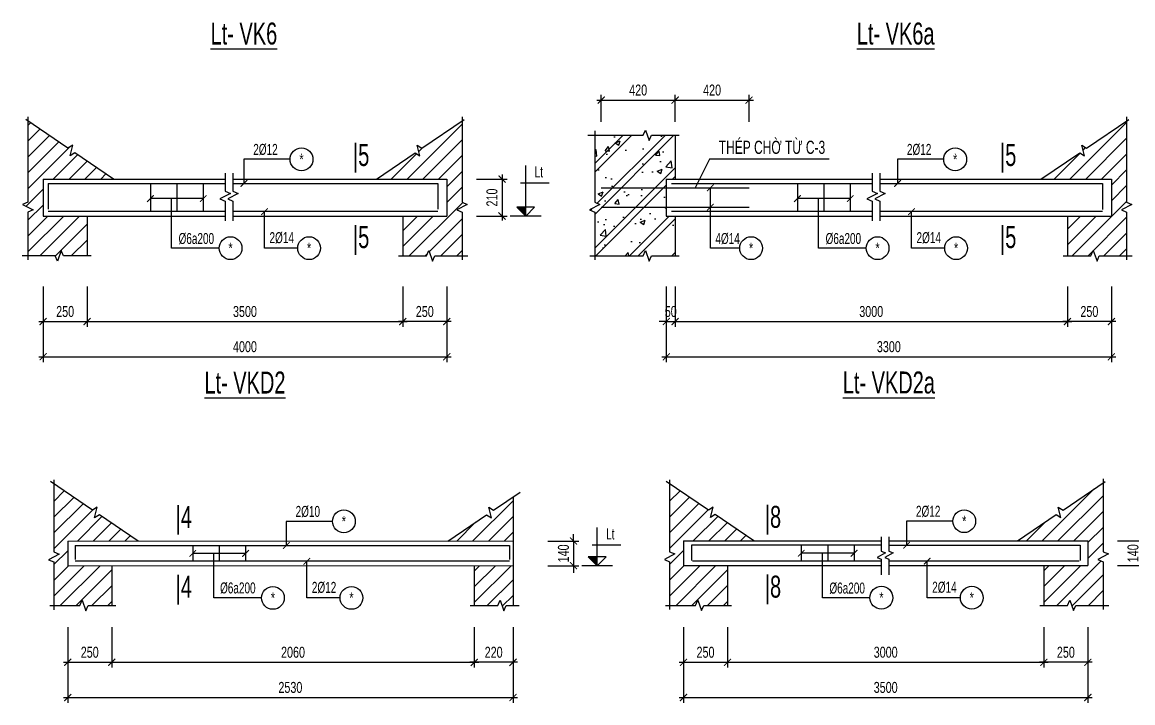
# Model space of a CAD drawing. Header units: millimetres. Extents: x 0 to 42050, y 0 to 14850.
# Drawn here: x 11458 to 17768, y 3447 to 7315 of the extents above; entities that cross this region are included whole.
import ezdxf
from ezdxf.enums import TextEntityAlignment as Align

# ---------------------------------------------------------------- set-up
doc = ezdxf.new("R2010")
doc.units = ezdxf.units.MM
doc.header["$LTSCALE"] = 3
doc.header["$PDSIZE"] = -2
doc.layers.get('0').update_dxf_attribs({"color": 8, "lineweight": 5})
doc.layers.get('Defpoints').update_dxf_attribs({"color": 2})
for name, color, linetype in [('CDC.02.DIM', 1, 'Continuous'), ('CDC.03.BORDER', 3, 'Continuous'), ('CDC.05.STEEL', 4, 'Continuous'), ('CDC.06.TEXT', 2, 'Continuous'), ('CDC.10.HATCH', 9, 'Continuous'), ('CDC.11.NOTE', 8, 'Continuous'), ('CDC.14.STEELNUM', 9, 'Continuous')]:
    doc.layers.add(name, color=color, linetype=linetype)
doc.styles.add('arial', font='arial.ttf', dxfattribs={"width": 0.7})
doc.styles.add('KCS_SMTEXT', font='arial.ttf', dxfattribs={"width": 0.7})
doc.dimstyles.new('KCS_DIM25', dxfattribs={"dimscale": 25, "dimtxt": 2.5, "dimasz": 1.6, "dimexe": 1.2, "dimexo": 0, "dimgap": 1, "dimtad": 1, "dimdec": 0, "dimzin": 0, "dimdsep": 46, "dimtxsty": 'KCS_SMTEXT', "dimblk": 'ARCHTICK', "dimcen": 0, "dimdle": 1, "dimclrd": 256, "dimclre": 256, "dimclrt": 2, "dimadec": 0, "dimazin": 0, "dimtfac": 1, "dimtdec": 0, "dimtix": 1, "dimtmove": 2, "dimatfit": 3, "dimfxl": 1, "dimtolj": 1, "dimtzin": 0, "dimarcsym": 0})

# ---------------------------------------------------------------- blocks, each defined once
blk = doc.blocks.new('_ArchTick')
at = {"color": 0, "linetype": 'ByBlock', "const_width": 0.15}
blk.add_lwpolyline([(-0.5, -0.5), (0.5, 0.5)], dxfattribs=at)
blk = doc.blocks.new('*D88')
at = {"layer": 'CDC.02.DIM', "lineweight": -2, "transparency": 16777216}
for p, q in [((11576.8, 5813.4), (11576.8, 5583.4)), ((11826.8, 5813.4), (11826.8, 5583.4)), ((11551.8, 5613.4), (11851.8, 5613.4))]:
    blk.add_line(p, q, dxfattribs=at)
at = {"layer": 'Defpoints', "color": 0, "transparency": 16777216}
for p in [(11576.8, 5813.4), (11826.8, 5813.4), (11826.8, 5613.4)]:
    blk.add_point(p, dxfattribs=at)
at = {"layer": 'CDC.02.DIM', "lineweight": -2, "transparency": 16777216, "xscale": 40, "yscale": 40, "zscale": 40, "rotation": 180}
blk.add_blockref('_ArchTick', (11576.8, 5613.4), dxfattribs=at)
at = {"layer": 'CDC.02.DIM', "lineweight": -2, "transparency": 16777216, "xscale": 40, "yscale": 40, "zscale": 40}
blk.add_blockref('_ArchTick', (11826.8, 5613.4), dxfattribs=at)
at = {"layer": 'CDC.02.DIM', "color": 2, "transparency": 16777216, "insert": (11701.8, 5670.3), "char_height": 62.5, "attachment_point": 5, "style": 'KCS_SMTEXT'}
blk.add_mtext('\\A1;250', dxfattribs=at)
blk = doc.blocks.new('*D89')
at = {"layer": 'CDC.02.DIM', "lineweight": -2, "transparency": 16777216}
for p, q in [((13620.3, 5813.4), (13620.3, 5583.4)), ((13870.3, 5813.4), (13870.3, 5583.4)), ((13895.3, 5613.4), (13595.3, 5613.4))]:
    blk.add_line(p, q, dxfattribs=at)
at = {"layer": 'Defpoints', "color": 0, "transparency": 16777216}
for p in [(13620.3, 5813.4), (13870.3, 5813.4), (13620.3, 5613.4)]:
    blk.add_point(p, dxfattribs=at)
at = {"layer": 'CDC.02.DIM', "lineweight": -2, "transparency": 16777216, "xscale": 40, "yscale": 40, "zscale": 40, "rotation": 180}
blk.add_blockref('_ArchTick', (13620.3, 5613.4), dxfattribs=at)
at = {"layer": 'CDC.02.DIM', "lineweight": -2, "transparency": 16777216, "xscale": 40, "yscale": 40, "zscale": 40}
blk.add_blockref('_ArchTick', (13870.3, 5613.4), dxfattribs=at)
at = {"layer": 'CDC.02.DIM', "color": 2, "transparency": 16777216, "insert": (13745.3, 5670.3), "char_height": 62.5, "attachment_point": 5, "style": 'KCS_SMTEXT'}
blk.add_mtext('\\A1;250', dxfattribs=at)
blk = doc.blocks.new('*D90')
at = {"layer": 'CDC.02.DIM', "lineweight": -2, "transparency": 16777216}
for p, q in [((14184.1, 6448.4), (14184.1, 6188.4)), ((14038.5, 6423.4), (14214.1, 6423.4)), ((14038.5, 6213.4), (14214.1, 6213.4))]:
    blk.add_line(p, q, dxfattribs=at)
at = {"layer": 'Defpoints', "color": 0, "transparency": 16777216}
for p in [(14038.5, 6423.4), (14038.5, 6213.4), (14184.1, 6213.4)]:
    blk.add_point(p, dxfattribs=at)
at = {"layer": 'CDC.02.DIM', "lineweight": -2, "transparency": 16777216, "xscale": 40, "yscale": 40, "zscale": 40}
for p, rotation in [((14184.1, 6423.4), 90), ((14184.1, 6213.4), 270)]:
    blk.add_blockref('_ArchTick', p, dxfattribs=dict(at, rotation=rotation))
at = {"layer": 'CDC.02.DIM', "color": 2, "transparency": 16777216, "insert": (14127.2, 6318.4), "char_height": 62.5, "attachment_point": 5, "rotation": 90, "style": 'KCS_SMTEXT'}
blk.add_mtext('\\A1;210', dxfattribs=at)
blk = doc.blocks.new('*D91')
at = {"layer": 'CDC.02.DIM', "lineweight": -2, "transparency": 16777216}
for p, q in [((11826.8, 5813.4), (11826.8, 5583.4)), ((13620.3, 5813.4), (13620.3, 5583.4)), ((11801.8, 5613.4), (13645.3, 5613.4))]:
    blk.add_line(p, q, dxfattribs=at)
at = {"layer": 'Defpoints', "color": 0, "transparency": 16777216}
for p in [(11826.8, 5813.4), (13620.3, 5813.4), (13620.3, 5613.4)]:
    blk.add_point(p, dxfattribs=at)
at = {"layer": 'CDC.02.DIM', "lineweight": -2, "transparency": 16777216, "xscale": 40, "yscale": 40, "zscale": 40, "rotation": 180}
blk.add_blockref('_ArchTick', (11826.8, 5613.4), dxfattribs=at)
at = {"layer": 'CDC.02.DIM', "lineweight": -2, "transparency": 16777216, "xscale": 40, "yscale": 40, "zscale": 40}
blk.add_blockref('_ArchTick', (13620.3, 5613.4), dxfattribs=at)
at = {"layer": 'CDC.02.DIM', "color": 2, "transparency": 16777216, "insert": (12723.5, 5670.3), "char_height": 62.5, "attachment_point": 5, "style": 'KCS_SMTEXT'}
blk.add_mtext('\\A1;3500', dxfattribs=at)
blk = doc.blocks.new('*D92')
at = {"layer": 'CDC.02.DIM', "lineweight": -2, "transparency": 16777216}
for p, q in [((11576.8, 5813.4), (11576.8, 5383.4)), ((13870.3, 5813.4), (13870.3, 5383.4)), ((11551.8, 5413.4), (13895.3, 5413.4))]:
    blk.add_line(p, q, dxfattribs=at)
at = {"layer": 'Defpoints', "color": 0, "transparency": 16777216}
for p in [(11576.8, 5813.4), (13870.3, 5813.4), (13870.3, 5413.4)]:
    blk.add_point(p, dxfattribs=at)
at = {"layer": 'CDC.02.DIM', "lineweight": -2, "transparency": 16777216, "xscale": 40, "yscale": 40, "zscale": 40, "rotation": 180}
blk.add_blockref('_ArchTick', (11576.8, 5413.4), dxfattribs=at)
at = {"layer": 'CDC.02.DIM', "lineweight": -2, "transparency": 16777216, "xscale": 40, "yscale": 40, "zscale": 40}
blk.add_blockref('_ArchTick', (13870.3, 5413.4), dxfattribs=at)
at = {"layer": 'CDC.02.DIM', "color": 2, "transparency": 16777216, "insert": (12723.5, 5470.3), "char_height": 62.5, "attachment_point": 5, "style": 'KCS_SMTEXT'}
blk.add_mtext('\\A1;4000', dxfattribs=at)
blk = doc.blocks.new('*D134')
at = {"layer": 'CDC.02.DIM', "lineweight": -2, "transparency": 16777216}
for p, q in [((15117.7, 5813.4), (15117.7, 5583.4)), ((15167.8, 5813.4), (15167.8, 5583.4)), ((15117.7, 5613.4), (15077.7, 5613.4)), ((15117.7, 5613.4), (15167.8, 5613.4)), ((15167.8, 5613.4), (15207.8, 5613.4))]:
    blk.add_line(p, q, dxfattribs=at)
at = {"layer": 'Defpoints', "color": 0, "transparency": 16777216}
for p in [(15117.7, 5813.4), (15167.8, 5813.4), (15167.8, 5613.4)]:
    blk.add_point(p, dxfattribs=at)
at = {"layer": 'CDC.02.DIM', "lineweight": -2, "transparency": 16777216, "xscale": 40, "yscale": 40, "zscale": 40}
blk.add_blockref('_ArchTick', (15117.7, 5613.4), dxfattribs=at)
at = {"layer": 'CDC.02.DIM', "lineweight": -2, "transparency": 16777216, "xscale": 40, "yscale": 40, "zscale": 40, "rotation": 180}
blk.add_blockref('_ArchTick', (15167.8, 5613.4), dxfattribs=at)
at = {"layer": 'CDC.02.DIM', "color": 2, "transparency": 16777216, "insert": (15142.8, 5670.3), "char_height": 62.5, "attachment_point": 5, "style": 'KCS_SMTEXT'}
blk.add_mtext('\\A1;50', dxfattribs=at)
blk = doc.blocks.new('*D135')
at = {"layer": 'CDC.02.DIM', "lineweight": -2, "transparency": 16777216}
for p, q in [((17396.5, 5813.4), (17396.5, 5583.4)), ((17646.5, 5813.4), (17646.5, 5583.4)), ((17671.5, 5613.4), (17371.5, 5613.4))]:
    blk.add_line(p, q, dxfattribs=at)
at = {"layer": 'Defpoints', "color": 0, "transparency": 16777216}
for p in [(17396.5, 5813.4), (17646.5, 5813.4), (17396.5, 5613.4)]:
    blk.add_point(p, dxfattribs=at)
at = {"layer": 'CDC.02.DIM', "lineweight": -2, "transparency": 16777216, "xscale": 40, "yscale": 40, "zscale": 40, "rotation": 180}
blk.add_blockref('_ArchTick', (17396.5, 5613.4), dxfattribs=at)
at = {"layer": 'CDC.02.DIM', "lineweight": -2, "transparency": 16777216, "xscale": 40, "yscale": 40, "zscale": 40}
blk.add_blockref('_ArchTick', (17646.5, 5613.4), dxfattribs=at)
at = {"layer": 'CDC.02.DIM', "color": 2, "transparency": 16777216, "insert": (17521.5, 5670.3), "char_height": 62.5, "attachment_point": 5, "style": 'KCS_SMTEXT'}
blk.add_mtext('\\A1;250', dxfattribs=at)
blk = doc.blocks.new('*D137')
at = {"layer": 'CDC.02.DIM', "lineweight": -2, "transparency": 16777216}
for p, q in [((15167.8, 5813.4), (15167.8, 5583.4)), ((17396.5, 5813.4), (17396.5, 5583.4)), ((15142.8, 5613.4), (17421.5, 5613.4))]:
    blk.add_line(p, q, dxfattribs=at)
at = {"layer": 'Defpoints', "color": 0, "transparency": 16777216}
for p in [(15167.8, 5813.4), (17396.5, 5813.4), (17396.5, 5613.4)]:
    blk.add_point(p, dxfattribs=at)
at = {"layer": 'CDC.02.DIM', "lineweight": -2, "transparency": 16777216, "xscale": 40, "yscale": 40, "zscale": 40, "rotation": 180}
blk.add_blockref('_ArchTick', (15167.8, 5613.4), dxfattribs=at)
at = {"layer": 'CDC.02.DIM', "lineweight": -2, "transparency": 16777216, "xscale": 40, "yscale": 40, "zscale": 40}
blk.add_blockref('_ArchTick', (17396.5, 5613.4), dxfattribs=at)
at = {"layer": 'CDC.02.DIM', "color": 2, "transparency": 16777216, "insert": (16282.1, 5670.3), "char_height": 62.5, "attachment_point": 5, "style": 'KCS_SMTEXT'}
blk.add_mtext('\\A1;{\\fArial|b0|i0|c163|p34;3}00{\\fArial|b0|i0|c163|p34;0}', dxfattribs=at)
blk = doc.blocks.new('*D138')
at = {"layer": 'CDC.02.DIM', "lineweight": -2, "transparency": 16777216}
for p, q in [((14747.8, 6748.5), (14747.8, 6902)), ((15167.8, 6748.5), (15167.8, 6902)), ((14722.8, 6872), (15192.8, 6872))]:
    blk.add_line(p, q, dxfattribs=at)
at = {"layer": 'Defpoints', "color": 0, "transparency": 16777216}
for p in [(15167.8, 6872), (14747.8, 6748.5), (15167.8, 6748.5)]:
    blk.add_point(p, dxfattribs=at)
at = {"layer": 'CDC.02.DIM', "lineweight": -2, "transparency": 16777216, "xscale": 40, "yscale": 40, "zscale": 40, "rotation": 180}
blk.add_blockref('_ArchTick', (14747.8, 6872), dxfattribs=at)
at = {"layer": 'CDC.02.DIM', "lineweight": -2, "transparency": 16777216, "xscale": 40, "yscale": 40, "zscale": 40}
blk.add_blockref('_ArchTick', (15167.8, 6872), dxfattribs=at)
at = {"layer": 'CDC.02.DIM', "color": 2, "transparency": 16777216, "insert": (14957.8, 6928.9), "char_height": 62.5, "attachment_point": 5, "style": 'KCS_SMTEXT'}
blk.add_mtext('\\A1;420', dxfattribs=at)
blk = doc.blocks.new('*D139')
at = {"layer": 'CDC.02.DIM', "lineweight": -2, "transparency": 16777216}
for p, q in [((15167.8, 6748.5), (15167.8, 6902)), ((15587.8, 6748.5), (15587.8, 6902)), ((15142.8, 6872), (15612.8, 6872))]:
    blk.add_line(p, q, dxfattribs=at)
at = {"layer": 'Defpoints', "color": 0, "transparency": 16777216}
for p in [(15587.8, 6872), (15167.8, 6748.5), (15587.8, 6748.5)]:
    blk.add_point(p, dxfattribs=at)
at = {"layer": 'CDC.02.DIM', "lineweight": -2, "transparency": 16777216, "xscale": 40, "yscale": 40, "zscale": 40, "rotation": 180}
blk.add_blockref('_ArchTick', (15167.8, 6872), dxfattribs=at)
at = {"layer": 'CDC.02.DIM', "lineweight": -2, "transparency": 16777216, "xscale": 40, "yscale": 40, "zscale": 40}
blk.add_blockref('_ArchTick', (15587.8, 6872), dxfattribs=at)
at = {"layer": 'CDC.02.DIM', "color": 2, "transparency": 16777216, "insert": (15377.8, 6928.9), "char_height": 62.5, "attachment_point": 5, "style": 'KCS_SMTEXT'}
blk.add_mtext('\\A1;420', dxfattribs=at)
blk = doc.blocks.new('*D140')
at = {"layer": 'CDC.02.DIM', "lineweight": -2, "transparency": 16777216}
for p, q in [((15117.8, 5813.4), (15117.8, 5383.4)), ((17646.5, 5813.4), (17646.5, 5383.4)), ((15092.8, 5413.4), (17671.5, 5413.4))]:
    blk.add_line(p, q, dxfattribs=at)
at = {"layer": 'Defpoints', "color": 0, "transparency": 16777216}
for p in [(15117.8, 5813.4), (17646.5, 5813.4), (17646.5, 5413.4)]:
    blk.add_point(p, dxfattribs=at)
at = {"layer": 'CDC.02.DIM', "lineweight": -2, "transparency": 16777216, "xscale": 40, "yscale": 40, "zscale": 40, "rotation": 180}
blk.add_blockref('_ArchTick', (15117.8, 5413.4), dxfattribs=at)
at = {"layer": 'CDC.02.DIM', "lineweight": -2, "transparency": 16777216, "xscale": 40, "yscale": 40, "zscale": 40}
blk.add_blockref('_ArchTick', (17646.5, 5413.4), dxfattribs=at)
at = {"layer": 'CDC.02.DIM', "color": 2, "transparency": 16777216, "insert": (16382.1, 5470.3), "char_height": 62.5, "attachment_point": 5, "style": 'KCS_SMTEXT'}
blk.add_mtext('\\A1;{\\fArial|b0|i0|c163|p34;3}30{\\fArial|b0|i0|c163|p34;0}', dxfattribs=at)
blk = doc.blocks.new('*D222')
at = {"layer": 'CDC.02.DIM', "lineweight": -2, "transparency": 16777216}
for p, q in [((11716.6, 3876.7), (11716.6, 3646.7)), ((11966.6, 3876.7), (11966.6, 3646.7)), ((11691.6, 3676.7), (11991.6, 3676.7))]:
    blk.add_line(p, q, dxfattribs=at)
at = {"layer": 'Defpoints', "color": 0, "transparency": 16777216}
for p in [(11716.6, 3876.7), (11966.6, 3876.7), (11966.6, 3676.7)]:
    blk.add_point(p, dxfattribs=at)
at = {"layer": 'CDC.02.DIM', "lineweight": -2, "transparency": 16777216, "xscale": 40, "yscale": 40, "zscale": 40, "rotation": 180}
blk.add_blockref('_ArchTick', (11716.6, 3676.7), dxfattribs=at)
at = {"layer": 'CDC.02.DIM', "lineweight": -2, "transparency": 16777216, "xscale": 40, "yscale": 40, "zscale": 40}
blk.add_blockref('_ArchTick', (11966.6, 3676.7), dxfattribs=at)
at = {"layer": 'CDC.02.DIM', "color": 2, "transparency": 16777216, "insert": (11841.6, 3733.6), "char_height": 62.5, "attachment_point": 5, "style": 'KCS_SMTEXT'}
blk.add_mtext('\\A1;250', dxfattribs=at)
blk = doc.blocks.new('*D223')
at = {"layer": 'CDC.02.DIM', "lineweight": -2, "transparency": 16777216}
for p, q in [((14026.6, 3876.7), (14026.6, 3646.7)), ((14246.6, 3876.7), (14246.6, 3646.7)), ((14271.6, 3676.7), (14001.6, 3676.7))]:
    blk.add_line(p, q, dxfattribs=at)
at = {"layer": 'Defpoints', "color": 0, "transparency": 16777216}
for p in [(14026.6, 3876.7), (14246.6, 3876.7), (14026.6, 3676.7)]:
    blk.add_point(p, dxfattribs=at)
at = {"layer": 'CDC.02.DIM', "lineweight": -2, "transparency": 16777216, "xscale": 40, "yscale": 40, "zscale": 40, "rotation": 180}
blk.add_blockref('_ArchTick', (14026.6, 3676.7), dxfattribs=at)
at = {"layer": 'CDC.02.DIM', "lineweight": -2, "transparency": 16777216, "xscale": 40, "yscale": 40, "zscale": 40}
blk.add_blockref('_ArchTick', (14246.6, 3676.7), dxfattribs=at)
at = {"layer": 'CDC.02.DIM', "color": 2, "transparency": 16777216, "insert": (14136.6, 3733.6), "char_height": 62.5, "attachment_point": 5, "style": 'KCS_SMTEXT'}
blk.add_mtext('\\A1;220', dxfattribs=at)
blk = doc.blocks.new('*D224')
at = {"layer": 'CDC.02.DIM', "lineweight": -2, "transparency": 16777216}
for p, q in [((14444.8, 4365.8), (14620.4, 4365.8)), ((14590.4, 4365.8), (14590.4, 4405.8)), ((14590.4, 4365.8), (14590.4, 4225.8)), ((14444.8, 4225.8), (14620.4, 4225.8)), ((14590.4, 4225.8), (14590.4, 4185.8))]:
    blk.add_line(p, q, dxfattribs=at)
at = {"layer": 'Defpoints', "color": 0, "transparency": 16777216}
for p in [(14444.8, 4365.8), (14444.8, 4225.8), (14590.4, 4225.8)]:
    blk.add_point(p, dxfattribs=at)
at = {"layer": 'CDC.02.DIM', "lineweight": -2, "transparency": 16777216, "xscale": 40, "yscale": 40, "zscale": 40}
for p, rotation in [((14590.4, 4365.8), 270), ((14590.4, 4225.8), 90)]:
    blk.add_blockref('_ArchTick', p, dxfattribs=dict(at, rotation=rotation))
at = {"layer": 'CDC.02.DIM', "color": 2, "transparency": 16777216, "insert": (14533.5, 4295.8), "char_height": 62.5, "attachment_point": 5, "rotation": 90, "style": 'KCS_SMTEXT'}
blk.add_mtext('\\A1;140', dxfattribs=at)
blk = doc.blocks.new('*D225')
at = {"layer": 'CDC.02.DIM', "lineweight": -2, "ltscale": 10, "transparency": 16777216}
for p, q in [((11966.6, 3876.7), (11966.6, 3646.7)), ((14026.6, 3876.7), (14026.6, 3646.7)), ((11941.6, 3676.7), (14051.6, 3676.7))]:
    blk.add_line(p, q, dxfattribs=at)
at = {"layer": 'Defpoints', "color": 0, "ltscale": 10, "transparency": 16777216}
for p in [(11966.6, 3876.7), (14026.6, 3876.7), (14026.6, 3676.7)]:
    blk.add_point(p, dxfattribs=at)
at = {"layer": 'CDC.02.DIM', "lineweight": -2, "ltscale": 10, "transparency": 16777216, "xscale": 40, "yscale": 40, "zscale": 40, "rotation": 180}
blk.add_blockref('_ArchTick', (11966.6, 3676.7), dxfattribs=at)
at = {"layer": 'CDC.02.DIM', "lineweight": -2, "ltscale": 10, "transparency": 16777216, "xscale": 40, "yscale": 40, "zscale": 40}
blk.add_blockref('_ArchTick', (14026.6, 3676.7), dxfattribs=at)
at = {"layer": 'CDC.02.DIM', "color": 2, "ltscale": 10, "transparency": 16777216, "insert": (12996.6, 3733.6), "char_height": 62.5, "attachment_point": 5, "style": 'KCS_SMTEXT'}
blk.add_mtext('\\A1;2060', dxfattribs=at)
blk = doc.blocks.new('*D226')
at = {"layer": 'CDC.02.DIM', "lineweight": -2, "ltscale": 10, "transparency": 16777216}
for p, q in [((11716.6, 3876.7), (11716.6, 3446.7)), ((14246.6, 3876.7), (14246.6, 3446.7)), ((11691.6, 3476.7), (14271.6, 3476.7))]:
    blk.add_line(p, q, dxfattribs=at)
at = {"layer": 'Defpoints', "color": 0, "ltscale": 10, "transparency": 16777216}
for p in [(11716.6, 3876.7), (14246.6, 3876.7), (14246.6, 3476.7)]:
    blk.add_point(p, dxfattribs=at)
at = {"layer": 'CDC.02.DIM', "lineweight": -2, "ltscale": 10, "transparency": 16777216, "xscale": 40, "yscale": 40, "zscale": 40, "rotation": 180}
blk.add_blockref('_ArchTick', (11716.6, 3476.7), dxfattribs=at)
at = {"layer": 'CDC.02.DIM', "lineweight": -2, "ltscale": 10, "transparency": 16777216, "xscale": 40, "yscale": 40, "zscale": 40}
blk.add_blockref('_ArchTick', (14246.6, 3476.7), dxfattribs=at)
at = {"layer": 'CDC.02.DIM', "color": 2, "ltscale": 10, "transparency": 16777216, "insert": (12981.6, 3533.7), "char_height": 62.5, "attachment_point": 5, "style": 'KCS_SMTEXT'}
blk.add_mtext('\\A1;2530', dxfattribs=at)
blk = doc.blocks.new('*D242')
at = {"layer": 'CDC.02.DIM', "lineweight": -2, "transparency": 16777216}
for p, q in [((15215.4, 3876.7), (15215.4, 3646.7)), ((15465.4, 3876.7), (15465.4, 3646.7)), ((15190.4, 3676.7), (15490.4, 3676.7))]:
    blk.add_line(p, q, dxfattribs=at)
at = {"layer": 'Defpoints', "color": 0, "transparency": 16777216}
for p in [(15215.4, 3876.7), (15465.4, 3876.7), (15465.4, 3676.7)]:
    blk.add_point(p, dxfattribs=at)
at = {"layer": 'CDC.02.DIM', "lineweight": -2, "transparency": 16777216, "xscale": 40, "yscale": 40, "zscale": 40, "rotation": 180}
blk.add_blockref('_ArchTick', (15215.4, 3676.7), dxfattribs=at)
at = {"layer": 'CDC.02.DIM', "lineweight": -2, "transparency": 16777216, "xscale": 40, "yscale": 40, "zscale": 40}
blk.add_blockref('_ArchTick', (15465.4, 3676.7), dxfattribs=at)
at = {"layer": 'CDC.02.DIM', "color": 2, "transparency": 16777216, "insert": (15340.4, 3733.6), "char_height": 62.5, "attachment_point": 5, "style": 'KCS_SMTEXT'}
blk.add_mtext('\\A1;250', dxfattribs=at)
blk = doc.blocks.new('*D243')
at = {"layer": 'CDC.02.DIM', "lineweight": -2, "transparency": 16777216}
for p, q in [((17262.9, 3876.7), (17262.9, 3646.7)), ((17512.9, 3876.7), (17512.9, 3646.7)), ((17537.9, 3676.7), (17237.9, 3676.7))]:
    blk.add_line(p, q, dxfattribs=at)
at = {"layer": 'Defpoints', "color": 0, "transparency": 16777216}
for p in [(17262.9, 3876.7), (17512.9, 3876.7), (17262.9, 3676.7)]:
    blk.add_point(p, dxfattribs=at)
at = {"layer": 'CDC.02.DIM', "lineweight": -2, "transparency": 16777216, "xscale": 40, "yscale": 40, "zscale": 40, "rotation": 180}
blk.add_blockref('_ArchTick', (17262.9, 3676.7), dxfattribs=at)
at = {"layer": 'CDC.02.DIM', "lineweight": -2, "transparency": 16777216, "xscale": 40, "yscale": 40, "zscale": 40}
blk.add_blockref('_ArchTick', (17512.9, 3676.7), dxfattribs=at)
at = {"layer": 'CDC.02.DIM', "color": 2, "transparency": 16777216, "insert": (17387.9, 3733.6), "char_height": 62.5, "attachment_point": 5, "style": 'KCS_SMTEXT'}
blk.add_mtext('\\A1;250', dxfattribs=at)
blk = doc.blocks.new('*D244')
at = {"layer": 'CDC.02.DIM', "lineweight": -2, "transparency": 16777216}
for p, q in [((17681.1, 4366.7), (17856.7, 4366.7)), ((17826.7, 4366.7), (17826.7, 4406.7)), ((17826.7, 4366.7), (17826.7, 4226.7)), ((17681.1, 4226.7), (17856.7, 4226.7)), ((17826.7, 4226.7), (17826.7, 4186.7))]:
    blk.add_line(p, q, dxfattribs=at)
at = {"layer": 'Defpoints', "color": 0, "transparency": 16777216}
for p in [(17681.1, 4366.7), (17681.1, 4226.7), (17826.7, 4226.7)]:
    blk.add_point(p, dxfattribs=at)
at = {"layer": 'CDC.02.DIM', "lineweight": -2, "transparency": 16777216, "xscale": 40, "yscale": 40, "zscale": 40}
for p, rotation in [((17826.7, 4366.7), 270), ((17826.7, 4226.7), 90)]:
    blk.add_blockref('_ArchTick', p, dxfattribs=dict(at, rotation=rotation))
at = {"layer": 'CDC.02.DIM', "color": 2, "transparency": 16777216, "insert": (17769.8, 4296.7), "char_height": 62.5, "attachment_point": 5, "rotation": 90, "style": 'KCS_SMTEXT'}
blk.add_mtext('\\A1;140', dxfattribs=at)
blk = doc.blocks.new('*D245')
at = {"layer": 'CDC.02.DIM', "lineweight": -2, "transparency": 16777216}
for p, q in [((15465.4, 3876.7), (15465.4, 3646.7)), ((17262.9, 3876.7), (17262.9, 3646.7)), ((15440.4, 3676.7), (17287.9, 3676.7))]:
    blk.add_line(p, q, dxfattribs=at)
at = {"layer": 'Defpoints', "color": 0, "transparency": 16777216}
for p in [(15465.4, 3876.7), (17262.9, 3876.7), (17262.9, 3676.7)]:
    blk.add_point(p, dxfattribs=at)
at = {"layer": 'CDC.02.DIM', "lineweight": -2, "transparency": 16777216, "xscale": 40, "yscale": 40, "zscale": 40, "rotation": 180}
blk.add_blockref('_ArchTick', (15465.4, 3676.7), dxfattribs=at)
at = {"layer": 'CDC.02.DIM', "lineweight": -2, "transparency": 16777216, "xscale": 40, "yscale": 40, "zscale": 40}
blk.add_blockref('_ArchTick', (17262.9, 3676.7), dxfattribs=at)
at = {"layer": 'CDC.02.DIM', "color": 2, "transparency": 16777216, "insert": (16364.2, 3733.7), "char_height": 62.5, "attachment_point": 5, "style": 'KCS_SMTEXT'}
blk.add_mtext('\\A1;3000', dxfattribs=at)
blk = doc.blocks.new('*D246')
at = {"layer": 'CDC.02.DIM', "lineweight": -2, "transparency": 16777216}
for p, q in [((15215.4, 3876.7), (15215.4, 3446.7)), ((17512.9, 3876.7), (17512.9, 3446.7)), ((15190.4, 3476.7), (17537.9, 3476.7))]:
    blk.add_line(p, q, dxfattribs=at)
at = {"layer": 'Defpoints', "color": 0, "transparency": 16777216}
for p in [(15215.4, 3876.7), (17512.9, 3876.7), (17512.9, 3476.7)]:
    blk.add_point(p, dxfattribs=at)
at = {"layer": 'CDC.02.DIM', "lineweight": -2, "transparency": 16777216, "xscale": 40, "yscale": 40, "zscale": 40, "rotation": 180}
blk.add_blockref('_ArchTick', (15215.4, 3476.7), dxfattribs=at)
at = {"layer": 'CDC.02.DIM', "lineweight": -2, "transparency": 16777216, "xscale": 40, "yscale": 40, "zscale": 40}
blk.add_blockref('_ArchTick', (17512.9, 3476.7), dxfattribs=at)
at = {"layer": 'CDC.02.DIM', "color": 2, "transparency": 16777216, "insert": (16364.2, 3533.7), "char_height": 62.5, "attachment_point": 5, "style": 'KCS_SMTEXT'}
blk.add_mtext('\\A1;3500', dxfattribs=at)

msp = doc.modelspace()

# ---------------------------------------------------------------- hatches: boundary and pattern name
at = {"layer": 'CDC.10.HATCH', "ltscale": 10}
h = msp.add_hatch(dxfattribs=at)
h.set_pattern_fill('ANSI31', color=256, scale=20, style=0)
h.set_pattern_definition([(45, (11976.766, 5957.51), (-44.9013, 44.9013), [])])
h.paths.add_polyline_path([(11576.7, 6213.4), (11576.7, 6423.4), (11976.8, 6423.4), (11756.6, 6572.7), (11729.6, 6555.5), (11744.9, 6616.2), (11717.9, 6599), (11489.8, 6753.7), (11489.8, 6292), (11460.2, 6279.2), (11519.4, 6247.6), (11489.8, 6234.8), (11489.8, 5987.1), (11645.3, 5987.1), (11658.2, 5957.5), (11679.7, 6016.7), (11692.6, 5987.1), (11826.8, 5987.1), (11826.8, 6213.4)])
h = msp.add_hatch(dxfattribs=at)
h.set_pattern_fill('ANSI31', color=256, scale=20, style=0)
h.set_pattern_definition([(45, (13986.82, 5957.51), (-44.9013, 44.9013), [])])
h.paths.add_polyline_path([(13620.3, 6213.4), (13620.3, 5987.1), (13754.5, 5987.1), (13767.4, 6016.7), (13788.9, 5957.5), (13801.8, 5987.1), (13957.2, 5987.1), (13957.2, 6234.8), (13927.6, 6247.6), (13986.8, 6279.2), (13957.2, 6292), (13957.2, 6753.7), (13729.2, 6599), (13702.2, 6616.2), (13717.4, 6555.5), (13690.4, 6572.7), (13470.3, 6423.4), (13870.3, 6423.4), (13870.3, 6213.4)])
at = {"layer": 'CDC.10.HATCH'}
h = msp.add_hatch(dxfattribs=at)
h.set_pattern_fill('ANSI31', color=256, scale=20, style=0)
h.set_pattern_definition([(45, (-5578319.696, -278563.907), (-44.9012806, 44.9012806), [])])
h.paths.add_polyline_path([(17543.6, 6016.7), (17530.7, 5987.1), (17396.5, 5987.1), (17396.5, 6213.4), (17646.5, 6213.4), (17646.5, 6423.4), (17246.5, 6423.4), (17466.6, 6572.7), (17493.7, 6555.5), (17478.4, 6616.2), (17505.4, 6599), (17733.4, 6753.7), (17733.4, 6292), (17763, 6279.2), (17703.8, 6247.6), (17733.4, 6234.8), (17733.4, 5987.1), (17578, 5987.1), (17565.1, 5957.5)])
at = {"layer": 'CDC.10.HATCH', "ltscale": 10}
h = msp.add_hatch(dxfattribs=at)
h.set_pattern_fill('CHAU-01', color=256, scale=40, style=0, pattern_type=2)
h.set_pattern_definition([(50, (15167.79, 5957.5), (286.904, -25.1), [30, -330]), (355, (15167.8, 5957.5), (-55.5, 300.88), [24, -264]), (100.45, (15191.7, 5955.42), (231.4, 275.78), [25.496, -280.46]), (46.184, (15167.8, 6037.5), (426.9, -66.21), [45, -495]), (96.636, (15203.36, 6032), (373.87, 389.65), [38.24, -420.69]), (351.184, (15167.8, 6037.5), (373.86, 389.65), [36, -396]), (21, (15207.79, 6017.5), (238.76, -161.05), [30, -330]), (326, (15207.8, 6017.5), (97.33, 290.06), [24, -264]), (71.45, (15227.68, 6004.1), (336.09, 129.01), [25.496, -280.46]), (37.5, (15167.79, 5957.51), (4.864, 133.158), [0, -260.8, 0, -268, 0, -265]), (7.5, (15167.79, 5957.51), (105.228, 157.765), [0, -152.8, 0, -254.8, 0, -101]), (327.5, (15078.59, 5957.51), (213.529, -9.022), [0, -100, 0, -312, 0, -414]), (317.5, (15038.59, 5957.51), (233.274, 40.04), [0, -130, 0, -207.2, 0, -294]), (45, (15167.79, 5957.51), (-120.208, 120.208), []), (45, (15167.79, 6006.51), (-120.208, 120.208), [])])
h.paths.add_polyline_path([(14711, 6292), (14740.6, 6279.2), (14681.4, 6247.6), (14711, 6234.8), (14711, 5987.1), (14986.5, 5987.1), (14999.4, 6016.7), (15020.9, 5957.5), (15033.8, 5987.1), (15167.8, 5987.1), (15167.8, 6213.4), (15117.7, 6213.4), (15117.7, 6423.4), (15167.8, 6423.4), (15167.8, 6672.3), (15033.8, 6672.3), (15020.9, 6642.7), (14999.4, 6701.9), (14986.5, 6672.3), (14711, 6672.3)])
at = {"layer": 'CDC.10.HATCH'}
h = msp.add_hatch(dxfattribs=at)
h.set_pattern_fill('ANSI31', color=256, scale=20, style=0)
h.set_pattern_definition([(45, (-52267.28, 225.63), (-44.90128, 44.90128), [])])
h.paths.add_polyline_path([(11896.5, 4515.1), (11869.4, 4497.9), (11884.7, 4558.5), (11857.7, 4541.4), (11637.6, 4690.7), (11637.6, 4304.4), (11667.2, 4291.6), (11608, 4260), (11637.6, 4247.2), (11637.6, 3999.5), (11785.3, 3999.5), (11798.2, 4029.1), (11819.7, 3969.9), (11832.6, 3999.5), (11966.6, 3999.5), (11966.6, 4225.8), (11716.6, 4225.8), (11716.6, 4365.8), (12116.6, 4365.8)])
h = msp.add_hatch(dxfattribs=at)
h.set_pattern_fill('ANSI31', color=256, scale=20, style=0)
h.set_pattern_definition([(45, (-48768.475, 226.57), (-44.90128, 44.90128), [])])
h.paths.add_polyline_path([(15395.3, 4516), (15368.2, 4498.9), (15383.5, 4559.5), (15356.5, 4542.3), (15136.4, 4691.6), (15136.4, 4305.4), (15166, 4292.5), (15106.8, 4261), (15136.4, 4248.1), (15136.4, 4000.4), (15284.1, 4000.4), (15297, 4030), (15318.5, 3970.8), (15331.4, 4000.4), (15465.4, 4000.4), (15465.4, 4226.7), (15215.4, 4226.7), (15215.4, 4366.7), (15615.4, 4366.7)])
h = msp.add_hatch(dxfattribs=at)
h.set_pattern_fill('ANSI31', color=256, scale=20, style=0)
h.set_pattern_definition([(45, (-48670.93, 226.57), (-44.90128, 44.90128), [])])
h.paths.add_polyline_path([(17599.9, 4697), (17371.9, 4542.3), (17344.8, 4559.5), (17360.1, 4498.9), (17333.1, 4516), (17112.9, 4366.7), (17512.9, 4366.7), (17512.9, 4226.7), (17262.9, 4226.7), (17262.9, 4000.4), (17397.2, 4000.4), (17410, 4030), (17431.6, 3970.8), (17444.4, 4000.4), (17599.9, 4000.4), (17599.9, 4248.1), (17570.3, 4261), (17629.5, 4292.5), (17599.9, 4305.4)])
h = msp.add_hatch(dxfattribs=at)
h.set_pattern_fill('ANSI31', color=256, scale=20, style=0)
h.set_pattern_definition([(45, (-51907.28, 225.63), (-44.90128, 44.90128), [])])
h.paths.add_polyline_path([(14246.6, 4365.8), (14246.6, 4616.7), (14135.5, 4541.4), (14108.5, 4558.5), (14123.8, 4497.9), (14096.7, 4515.1), (13876.6, 4365.8)])
h.paths.add_polyline_path([(14246.6, 3999.5), (14246.6, 4225.8), (14026.6, 4225.8), (14026.6, 3999.5), (14160.8, 3999.5), (14173.7, 4029.1), (14195.2, 3969.9), (14208.1, 3999.5)])

# ---------------------------------------------------------------- linework, layer by layer
at = {"layer": 'CDC.02.DIM'}
for p, q in [((14318.6, 6212.9), (14318.6, 6500)), ((14453, 6400.6), (14289.9, 6400.6)), ((14318.6, 6212.9), (14267.8, 6263.6)), ((14369.3, 6263.6), (14267.8, 6263.6)), ((14318.6, 6212.9), (14369.3, 6263.6)), ((14405.9, 6212.9), (14231.3, 6212.9)), ((14724.9, 4225.3), (14724.9, 4442.4)), ((14859.4, 4343), (14696.2, 4343)), ((14724.9, 4225.3), (14674.1, 4276)), ((14775.6, 4276), (14674.1, 4276)), ((14724.9, 4225.3), (14775.6, 4276)), ((14812.2, 4225.3), (14637.6, 4225.3))]:
    msp.add_line(p, q, dxfattribs=at)
for points in [[(14267.8, 6263.6), (14318.6, 6212.9), (14318.6, 6263.6)], [(14674.1, 4276), (14724.9, 4225.3), (14724.9, 4276)]]:
    msp.add_solid(points, dxfattribs=at)
at = {"layer": 'CDC.03.BORDER'}
for p, q in [((15167.8, 6672.3), (15167.8, 6423.4)), ((11576.7, 6423.4), (12610.9, 6423.4)), ((11576.7, 6423.4), (11576.7, 6213.4)), ((12655.2, 6423.4), (13870.3, 6423.4)), ((13870.3, 6423.4), (13870.3, 6213.4)), ((15117.7, 6423.4), (16287.4, 6423.4)), ((15117.7, 6423.4), (15117.7, 6213.4)), ((16331.6, 6423.4), (17646.5, 6423.4)), ((17646.5, 6423.4), (17646.5, 6213.4)), ((11576.7, 6213.4), (12610.9, 6213.4)), ((11826.8, 6213.4), (11826.8, 5987.1)), ((12655.2, 6213.4), (13870.3, 6213.4)), ((13620.3, 6213.4), (13620.3, 5987.1)), ((15117.7, 6213.4), (16287.4, 6213.4)), ((15167.8, 6213.4), (15167.8, 5987.1)), ((16331.6, 6213.4), (17646.5, 6213.4)), ((17396.5, 6213.4), (17396.5, 5987.1)), ((14246.6, 4616.7), (14246.6, 3999.5)), ((11716.6, 4365.8), (14246.6, 4366.4)), ((11716.6, 4365.8), (11716.6, 4225.8)), ((14246.6, 4366.4), (14246.6, 4226.4)), ((15215.4, 4366.7), (16339.2, 4366.7)), ((15215.4, 4366.7), (15215.4, 4226.7)), ((16382.9, 4366.7), (17512.9, 4366.7)), ((17512.9, 4366.7), (17512.9, 4226.7)), ((11716.6, 4225.8), (14246.6, 4226.4)), ((11966.6, 4225.8), (11966.6, 3999.5)), ((14026.6, 4225.8), (14026.6, 3999.5)), ((15215.4, 4226.7), (16339.2, 4226.7)), ((15465.4, 4226.7), (15465.4, 4000.4)), ((16382.9, 4226.7), (17512.9, 4226.7)), ((17262.9, 4226.7), (17262.9, 4000.4))]:
    msp.add_line(p, q, dxfattribs=at)
at = {"layer": 'CDC.05.STEEL'}
for p, q in [((11606, 6398.4), (12610.9, 6398.4)), ((12186.5, 6398.4), (12186.5, 6238.4)), ((12336.5, 6398.4), (12336.5, 6238.4)), ((12486.5, 6398.4), (12486.5, 6238.4)), ((12655.2, 6398.4), (13820.4, 6398.4)), ((15147, 6398.4), (16287.4, 6398.4)), ((15862.9, 6398.4), (15862.9, 6238.4)), ((16012.9, 6398.4), (16012.9, 6238.4)), ((16162.9, 6398.4), (16162.9, 6238.4)), ((16331.6, 6398.4), (17596.6, 6398.4)), ((12610.9, 6238.4), (11606, 6238.4)), ((13820.4, 6238.4), (12655.2, 6238.4)), ((16287.4, 6238.4), (15147, 6238.4)), ((17596.6, 6238.4), (16331.6, 6238.4)), ((11758.6, 4340.8), (14226.9, 4340.8)), ((12427.1, 4340.8), (12427.1, 4250.8)), ((12577.1, 4340.8), (12577.1, 4250.8)), ((12727.1, 4340.8), (12727.1, 4250.8)), ((15884.6, 4341.7), (15884.6, 4251.7)), ((16034.6, 4341.7), (16034.6, 4251.7)), ((16184.6, 4341.7), (16184.6, 4251.7)), ((14226.9, 4250.8), (11758.6, 4250.8)), ((16339.2, 4251.7), (15265.6, 4251.7)), ((17463, 4251.7), (16382.9, 4251.7))]:
    msp.add_line(p, q, dxfattribs=at)
at = {"layer": 'CDC.05.STEEL', "ltscale": 60}
for p, q in [((14747.8, 6373.4), (15587.8, 6373.4)), ((14747.8, 6263.4), (15587.8, 6263.4))]:
    msp.add_line(p, q, dxfattribs=at)
at = {"layer": 'CDC.05.STEEL'}
for points in [[(11606, 6398.4), (11606, 6251.6)], [(13820.4, 6398.4), (13820.4, 6251.6)], [(17596.6, 6398.4), (17596.6, 6249.8)], [(11758.6, 4340.8), (11758.6, 4262)], [(14226.9, 4340.8), (14226.9, 4262)], [(16339.2, 4341.7), (15260.4, 4341.7), (15260.4, 4256.1)], [(16382.9, 4341.7), (17468.6, 4341.7), (17468.6, 4256.1)]]:
    msp.add_lwpolyline(points, dxfattribs=at)
at = {"layer": 'CDC.11.NOTE'}
for p, q in [((12486.5, 6312.7), (12186.5, 6312.7)), ((16162.9, 6312.7), (15862.9, 6312.7)), ((12727.1, 4295.8), (12427.1, 4295.8)), ((16184.6, 4296.7), (15884.6, 4296.7))]:
    msp.add_line(p, q, dxfattribs=at)
for points in [[(11489.8, 6776.7), (11489.8, 6292), (11460.2, 6279.2), (11519.4, 6247.6), (11489.8, 6234.8), (11489.8, 5963.5)], [(11976.8, 6423.4), (11756.6, 6572.7), (11729.6, 6555.5), (11744.9, 6616.2), (11717.9, 6599), (11478.3, 6761.5)], [(13470.3, 6423.4), (13690.4, 6572.7), (13717.4, 6555.5), (13702.2, 6616.2), (13729.2, 6599), (13968.7, 6761.5)], [(13957.2, 6776.7), (13957.2, 6292), (13986.8, 6279.2), (13927.6, 6247.6), (13957.2, 6234.8), (13957.2, 5963.5)], [(17246.5, 6423.4), (17466.6, 6572.7), (17493.7, 6555.5), (17478.4, 6616.2), (17505.4, 6599), (17744.9, 6761.5)], [(17733.4, 6776.7), (17733.4, 6292), (17763, 6279.2), (17703.8, 6247.6), (17733.4, 6234.8), (17733.4, 5963.5)], [(14671.8, 6672.3), (14986.5, 6672.3), (14999.4, 6701.9), (15020.9, 6642.7), (15033.8, 6672.3), (15191.4, 6672.3)], [(14711, 6697.4), (14711, 6292), (14740.6, 6279.2), (14681.4, 6247.6), (14711, 6234.8), (14711, 5963.5)], [(12980, 6535.6), (12717.5, 6535.6), (12717.5, 6398.4)], [(16043.8, 6535.6), (15363.4, 6535.6), (15280.8, 6373.4)], [(16694.2, 6535.6), (16431.7, 6535.6), (16431.7, 6398.4)], [(12610.9, 6457.1), (12610.9, 6354.5), (12640.5, 6341.6), (12581.3, 6310.1), (12610.9, 6297.2), (12610.9, 6186.1)], [(12655.2, 6457.1), (12655.2, 6354.5), (12684.8, 6341.6), (12625.6, 6310.1), (12655.2, 6297.2), (12655.2, 6186.1)], [(16287.4, 6457.1), (16287.4, 6354.5), (16317, 6341.6), (16257.8, 6310.1), (16287.4, 6297.2), (16287.4, 6186.1)], [(16331.6, 6457.1), (16331.6, 6354.5), (16361.2, 6341.6), (16302, 6310.1), (16331.6, 6297.2), (16331.6, 6186.1)], [(12576.9, 6030.6), (12306.8, 6030.6), (12306.8, 6312.7)], [(15534.6, 6030.6), (15368.1, 6030.6), (15368.1, 6373.4)], [(16253.3, 6030.6), (15983.3, 6030.6), (15983.3, 6312.7)], [(13023.2, 6030.6), (12834.3, 6030.6), (12834.3, 6238.4)], [(16699.6, 6030.6), (16510.8, 6030.6), (16510.8, 6238.4)], [(11850.4, 5987.1), (11692.6, 5987.1), (11679.7, 6016.7), (11658.2, 5957.5), (11645.3, 5987.1), (11457.9, 5987.1)], [(13596.7, 5987.1), (13754.5, 5987.1), (13767.4, 6016.7), (13788.9, 5957.5), (13801.8, 5987.1), (13989.2, 5987.1)], [(14683.3, 5987.1), (14986.5, 5987.1), (14999.4, 6016.7), (15020.9, 5957.5), (15033.8, 5987.1), (15191.4, 5987.1)], [(17372.9, 5987.1), (17530.7, 5987.1), (17543.6, 6016.7), (17565.1, 5957.5), (17578, 5987.1), (17765.4, 5987.1)], [(11637.6, 4713.7), (11637.6, 4304.4), (11667.2, 4291.6), (11608, 4260), (11637.6, 4247.2), (11637.6, 3975.9)], [(12116.6, 4365.8), (11896.5, 4515.1), (11869.4, 4497.9), (11884.7, 4558.5), (11857.7, 4541.4), (11618.2, 4703.8)], [(15136.4, 4714.6), (15136.4, 4305.4), (15166, 4292.5), (15106.8, 4261), (15136.4, 4248.1), (15136.4, 3976.8)], [(15615.4, 4366.7), (15395.3, 4516), (15368.2, 4498.9), (15383.5, 4559.5), (15356.5, 4542.3), (15117, 4704.8)], [(17112.9, 4366.7), (17333.1, 4516), (17360.1, 4498.9), (17344.8, 4559.5), (17371.9, 4542.3), (17611.4, 4704.8)], [(17599.9, 4720), (17599.9, 4305.4), (17629.5, 4292.5), (17570.3, 4261), (17599.9, 4248.1), (17599.9, 3976.8)], [(13876.6, 4365.8), (14096.7, 4515.1), (14123.8, 4497.9), (14108.5, 4558.5), (14135.5, 4541.4), (14286.9, 4644)], [(13220.6, 4478), (12958.1, 4478), (12958.1, 4340.8)], [(16745.6, 4478.9), (16483, 4478.9), (16483, 4341.7)], [(16339.2, 4390.6), (16339.2, 4308.5), (16362.9, 4298.2), (16315.5, 4273), (16339.2, 4262.7), (16339.2, 4173.8)], [(16382.9, 4390.6), (16382.9, 4308.5), (16406.5, 4298.2), (16359.2, 4273), (16382.9, 4262.7), (16382.9, 4173.8)], [(12817.5, 4043), (12547.4, 4043), (12547.4, 4295.8)], [(16275, 4043.9), (16004.9, 4043.9), (16004.9, 4296.7)], [(13263.8, 4043), (13074.9, 4043), (13074.9, 4250.8)], [(16788.7, 4043.9), (16599.9, 4043.9), (16599.9, 4251.7)], [(11614.9, 3999.5), (11785.3, 3999.5), (11798.2, 4029.1), (11819.7, 3969.9), (11832.6, 3999.5), (11990.2, 3999.5)], [(14003, 3999.5), (14160.8, 3999.5), (14173.7, 4029.1), (14195.2, 3969.9), (14208.1, 3999.5), (14281.5, 3999.5)], [(15113.7, 4000.4), (15284.1, 4000.4), (15297, 4030), (15318.5, 3970.8), (15331.4, 4000.4), (15489, 4000.4)], [(17239.3, 4000.4), (17397.2, 4000.4), (17410, 4030), (17431.6, 3970.8), (17444.4, 4000.4), (17631.8, 4000.4)]]:
    msp.add_lwpolyline(points, dxfattribs=at)
at = {"layer": 'CDC.14.STEELNUM'}
for centre in [(13044.8, 6535.6, 0), (16759, 6535.6, 0), (12641.7, 6030.6, 0), (13088, 6030.6, 0), (15599.4, 6030.6, 0), (16318.1, 6030.6, 0), (16764.4, 6030.6, 0), (16810.4, 4478.9, 0), (13285.4, 4478, 0), (12882.3, 4043, 0), (13328.6, 4043, 0), (16339.8, 4043.9, 0), (16853.5, 4043.9, 0)]:
    msp.add_circle(centre, 64.8, dxfattribs=at)

# ---------------------------------------------------------------- block references
at = {"layer": 'CDC.11.NOTE', "xscale": 37.5, "yscale": 37.5, "zscale": 37.5}
for p in [(12717.5, 6398.4), (15368.1, 6373.4), (16431.7, 6398.4), (12186.5, 6312.7), (12486.5, 6312.7), (15862.9, 6312.7), (16162.9, 6312.7), (12834.3, 6238.4), (15368.1, 6263.4), (16510.8, 6238.4), (12958.1, 4340.8), (16483, 4341.7), (12427.1, 4295.8), (12727.1, 4295.8), (15884.6, 4296.7), (16184.6, 4296.7), (13074.9, 4250.8), (16599.9, 4251.7)]:
    msp.add_blockref('_ArchTick', p, dxfattribs=at)

# ---------------------------------------------------------------- texts
at = {"layer": 'CDC.02.DIM', "style": 'arial', "width": 0.65}
for p in [(14393.2, 6463.6), (14799.5, 4406)]:
    msp.add_text('Lt', height=62.5, dxfattribs=at).set_placement(p, align=Align.MIDDLE)
at = {"layer": 'CDC.06.TEXT', "style": 'arial', "width": 0.65}
for s, height, p in [('%%ULt- VK6', 125, (12717.6, 7250.5)), ('%%ULt- VK6a', 125, (16420.9, 7250.5)), ('|5', 125, (13383.7, 6544.3)), ('THÉP CHỜ TỪ C-3', 75, (15718.1, 6613.1)), ('|5', 125, (17060.2, 6544.3)), ('2%%C12', 62.5, (12840.1, 6592)), ('2%%C12', 62.5, (16554.3, 6592)), ('2%%C14', 62.5, (12932.4, 6090.4)), ('|5', 125, (13383.7, 6077.7)), ('2%%C14', 62.5, (16608.8, 6090.4)), ('|5', 125, (17060.2, 6077.7)), ('%%C6a200', 62.5, (12447.2, 6085.6)), ('4%%C14', 62.5, (15465.9, 6085.6)), ('%%C6a200', 62.5, (16123.6, 6085.6)), ('%%ULt- VKD2', 125, (12723.5, 5267.2)), ('%%ULt- VKD2a', 125, (16382.1, 5267.2)), ('|4', 125, (12375.9, 4486.7)), ('2%%C10', 62.5, (13080.7, 4534.4)), ('|8', 125, (15723.7, 4487.7)), ('2%%C12', 62.5, (16605.7, 4535.3)), ('|4', 125, (12375.9, 4090.1)), ('|8', 125, (15723.7, 4091)), ('%%C6a200', 62.5, (12683, 4099.7)), ('2%%C12', 62.5, (13173, 4102.8)), ('%%C6a200', 62.5, (16145.2, 4098.9)), ('2%%C14', 62.5, (16697.9, 4103.7))]:
    msp.add_text(s, height=height, dxfattribs=at).set_placement(p, align=Align.MIDDLE)
at = {"layer": 'CDC.14.STEELNUM', "style": 'arial', "width": 0.7}
for p in [(13044.8, 6535.6, 0), (16759, 6535.6, 0), (12641.7, 6030.6, 0), (13088, 6030.6, 0), (15599.4, 6030.6, 0), (16318.1, 6030.6, 0), (16764.4, 6030.6, 0), (13285.4, 4478, 0), (16810.4, 4478.9, 0), (12882.3, 4043, 0), (13328.6, 4043, 0), (16339.8, 4043.9, 0), (16853.5, 4043.9, 0)]:
    msp.add_text('*', height=62.5, dxfattribs=at).set_placement(p, align=Align.MIDDLE_CENTER)

# ---------------------------------------------------------------- dimensions: what is measured, and where the dimension line sits
at = {"layer": 'CDC.02.DIM'}
for base, p1, p2, picture, middle in [((15167.8, 6872), (14747.8, 6748.5), (15167.8, 6748.5), '*D138', (14957.8, 6928.9)), ((15587.8, 6872), (15167.8, 6748.5), (15587.8, 6748.5), '*D139', (15377.8, 6928.9)), ((13620.3, 5613.4), (13870.3, 5813.4), (13620.3, 5813.4), '*D89', (13745.3, 5670.3)), ((17396.5, 5613.4), (17646.5, 5813.4), (17396.5, 5813.4), '*D135', (17521.5, 5670.3)), ((14026.6, 3676.7), (14246.6, 3876.7), (14026.6, 3876.7), '*D223', (14136.6, 3733.6)), ((17262.9, 3676.7), (17512.9, 3876.7), (17262.9, 3876.7), '*D243', (17387.9, 3733.6))]:
    dim = msp.add_linear_dim(base=base, p1=p1, p2=p2, dimstyle='KCS_DIM25', dxfattribs=at)
    dim.commit()
    dim.dimension.update_dxf_attribs({"geometry": picture, "text_midpoint": middle})
for base, p1, p2, angle, picture, middle in [((14184.1, 6213.4), (14038.5, 6423.4), (14038.5, 6213.4), 90, '*D90', (14127.2, 6318.4)), ((11826.8, 5613.4), (11576.8, 5813.4), (11826.8, 5813.4), 180, '*D88', (11701.8, 5670.3)), ((15167.8, 5613.4), (15117.7, 5813.4), (15167.8, 5813.4), 180, '*D134', (15142.8, 5670.3)), ((14590.4, 4225.8), (14444.8, 4365.8), (14444.8, 4225.8), 90, '*D224', (14533.5, 4295.8)), ((17826.7, 4226.7), (17681.1, 4366.7), (17681.1, 4226.7), 90, '*D244', (17769.8, 4296.7)), ((11966.6, 3676.7), (11716.6, 3876.7), (11966.6, 3876.7), 180, '*D222', (11841.6, 3733.6)), ((15465.4, 3676.7), (15215.4, 3876.7), (15465.4, 3876.7), 180, '*D242', (15340.4, 3733.6))]:
    dim = msp.add_linear_dim(base=base, p1=p1, p2=p2, angle=angle, dimstyle='KCS_DIM25', dxfattribs=at)
    dim.commit()
    dim.dimension.update_dxf_attribs({"geometry": picture, "text_midpoint": middle})
for base, p1, p2, text, picture, middle in [((13870.3, 5413.4), (11576.8, 5813.4), (13870.3, 5813.4), '4000', '*D92', (12723.5, 5470.3)), ((13620.3, 5613.4), (11826.8, 5813.4), (13620.3, 5813.4), '3500', '*D91', (12723.5, 5670.3)), ((17646.5, 5413.4), (15117.8, 5813.4), (17646.5, 5813.4), '{\\fArial|b0|i0|c163|p34;3}30{\\fArial|b0|i0|c163|p34;0}', '*D140', (16382.1, 5470.3)), ((17396.5, 5613.4), (15167.8, 5813.4), (17396.5, 5813.4), '{\\fArial|b0|i0|c163|p34;3}00{\\fArial|b0|i0|c163|p34;0}', '*D137', (16282.1, 5670.3)), ((17512.9, 3476.7), (15215.4, 3876.7), (17512.9, 3876.7), '3500', '*D246', (16364.2, 3533.7)), ((17262.9, 3676.7), (15465.4, 3876.7), (17262.9, 3876.7), '3000', '*D245', (16364.2, 3733.7))]:
    dim = msp.add_linear_dim(base=base, p1=p1, p2=p2, text=text, dimstyle='KCS_DIM25', dxfattribs=at)
    dim.commit()
    dim.dimension.update_dxf_attribs({"geometry": picture, "text_midpoint": middle})
at = {"layer": 'CDC.02.DIM', "ltscale": 10}
for base, p1, p2, picture, middle in [((14246.6, 3476.7), (11716.6, 3876.7), (14246.6, 3876.7), '*D226', (12981.6, 3533.7)), ((14026.6, 3676.7), (11966.6, 3876.7), (14026.6, 3876.7), '*D225', (12996.6, 3733.6))]:
    dim = msp.add_linear_dim(base=base, p1=p1, p2=p2, dimstyle='KCS_DIM25', dxfattribs=at)
    dim.commit()
    dim.dimension.update_dxf_attribs({"geometry": picture, "text_midpoint": middle})

doc.saveas('drawing.dxf')
